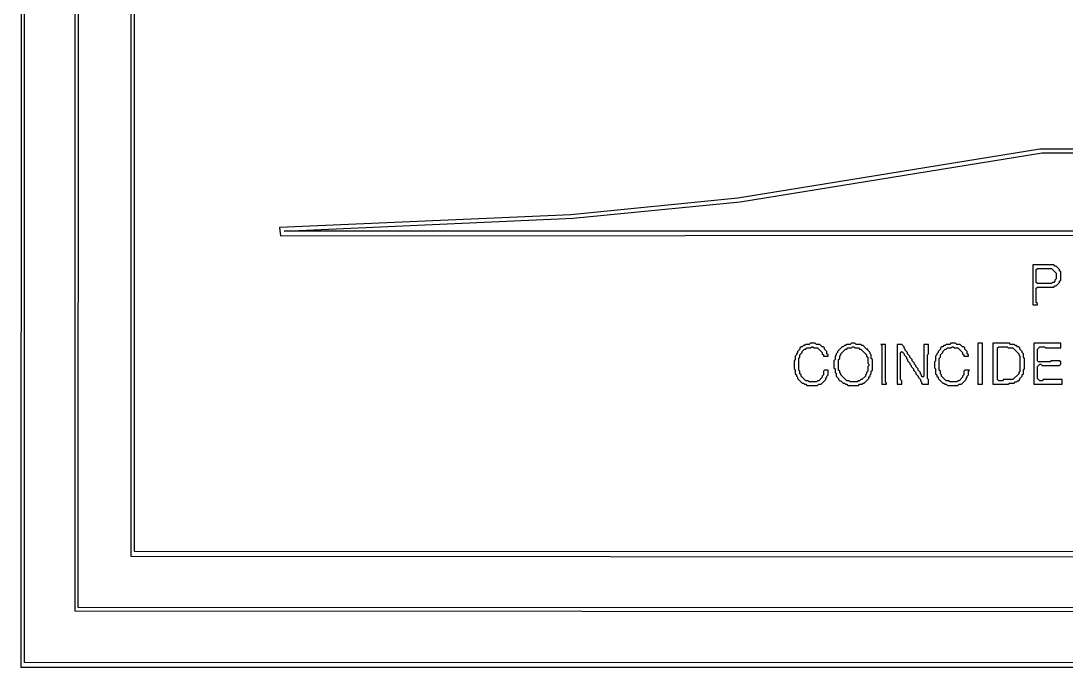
# Model space of a CAD drawing. Extents: x 17 to 323, y -435 to -5.
# Drawn here: x 16.9 to 106.2, y -434.9 to -379.6 of the extents above; entities that cross this region are included whole.
import ezdxf

# ---------------------------------------------------------------- set-up
doc = ezdxf.new("R2010")
doc.units = 0

msp = doc.modelspace()

# ---------------------------------------------------------------- linework, layer by layer
at = {"layer": 'CONTOURS'}
for p, q in [((17, -4.7), (16.9, -434.9)), ((17.2, -434.5), (17.3, -5)), ((21.6, -9.4), (21.5, -430.1)), ((21.8, -429.8), (21.9, -9.7)), ((26.4, -14.2), (26.3, -425.4)), ((26.6, -425), (26.7, -14.5)), ((104, -390.6), (78.2, -394.8)), ((78.4, -395.1), (104.2, -390.9)), ((123.7, -390.6), (104, -390.6)), ((104.2, -390.9), (123.6, -390.9)), ((78.2, -394.8), (63.9, -396.2)), ((64.1, -396.5), (78.4, -395.1)), ((63.9, -396.2), (39, -397.3)), ((39.4, -397.6), (64.1, -396.5)), ((39, -397.3), (39.1, -398)), ((188.4, -397.6), (39.4, -397.6)), ((39.1, -398), (188.8, -397.9)), ((105.2, -400.5), (103.4, -400.5)), ((103.4, -400.5), (103.4, -403.9)), ((103.7, -400.9), (103.8, -400.8)), ((103.7, -402), (103.7, -400.9)), ((103.8, -400.8), (105, -400.8)), ((105, -400.8), (105.4, -401.2)), ((105.3, -400.6), (105.2, -400.5)), ((105.4, -400.6), (105.3, -400.6)), ((105.7, -400.9), (105.4, -400.6)), ((105.7, -401), (105.7, -400.9)), ((105.8, -401.1), (105.7, -401)), ((105.8, -401.8), (105.8, -401.1)), ((103.8, -402.1), (103.7, -402)), ((105.1, -402), (105, -402.1)), ((105.2, -402), (105.1, -402)), ((105.3, -401.9), (105.2, -402)), ((105.4, -401.7), (105.3, -401.8)), ((105.3, -401.8), (105.3, -401.9)), ((105.4, -401.2), (105.4, -401.7)), ((105.4, -402.3), (105.7, -402)), ((105.7, -401.9), (105.8, -401.8)), ((105.7, -402), (105.7, -401.9)), ((103.7, -402.5), (103.8, -402.4)), ((103.7, -403.7), (103.7, -402.5)), ((105, -402.1), (103.8, -402.1)), ((103.8, -402.4), (105.2, -402.4)), ((105.2, -402.4), (105.3, -402.3)), ((105.3, -402.3), (105.4, -402.3)), ((103.8, -403.8), (103.7, -403.7)), ((103.8, -403.9), (103.8, -403.8)), ((103.4, -403.9), (103.8, -403.9)), ((83.8, -407.4), (83.7, -407.5)), ((83.9, -407.4), (83.8, -407.4)), ((84, -407.3), (83.9, -407.4)), ((84.3, -407.3), (84, -407.3)), ((84.4, -407.2), (84.3, -407.3)), ((84.8, -407.2), (84.4, -407.2)), ((84.9, -407.3), (84.8, -407.2)), ((85.2, -407.3), (84.9, -407.3)), ((85.4, -407.5), (85.2, -407.3)), ((87.3, -407.4), (87.2, -407.5)), ((87.4, -407.4), (87.3, -407.4)), ((87.5, -407.3), (87.4, -407.4)), ((87.8, -407.3), (87.5, -407.3)), ((87.9, -407.2), (87.8, -407.3)), ((88.2, -407.2), (87.9, -407.2)), ((88.3, -407.3), (88.2, -407.2)), ((88.7, -407.3), (88.3, -407.3)), ((88.8, -407.4), (88.7, -407.3)), ((88.9, -407.4), (88.8, -407.4)), ((89.2, -407.7), (88.9, -407.4)), ((90.4, -407.3), (90.5, -407.4)), ((90.8, -407.3), (90.4, -407.3)), ((90.5, -407.4), (90.5, -410.7)), ((90.8, -410.5), (90.8, -407.3)), ((91.8, -407.3), (91.8, -410.7)), ((92.2, -407.3), (91.8, -407.3)), ((92.4, -407.5), (92.2, -407.3)), ((94.5, -407.3), (94.1, -407.3)), ((94.1, -407.3), (94.1, -410)), ((94.5, -408.1), (94.5, -407.3)), ((95.8, -407.4), (95.7, -407.5)), ((95.9, -407.4), (95.8, -407.4)), ((96, -407.3), (95.9, -407.4)), ((96.3, -407.3), (96, -407.3)), ((96.4, -407.2), (96.3, -407.3)), ((96.8, -407.2), (96.4, -407.2)), ((96.9, -407.3), (96.8, -407.2)), ((97.2, -407.3), (96.9, -407.3)), ((97.4, -407.5), (97.2, -407.3)), ((98.7, -407.2), (98.7, -410.7)), ((99.1, -407.2), (98.7, -407.2)), ((99.1, -410.7), (99.1, -407.2)), ((100, -407.2), (100, -410.7)), ((101.4, -407.2), (100, -407.2)), ((101.5, -407.3), (101.4, -407.2)), ((101.8, -407.3), (101.5, -407.3)), ((101.9, -407.4), (101.8, -407.3)), ((102, -407.4), (101.9, -407.4)), ((102.1, -407.5), (102, -407.4)), ((103.5, -407.2), (103.5, -410.7)), ((105.8, -407.2), (103.5, -407.2)), ((105.8, -407.6), (105.8, -407.2)), ((83.2, -408.2), (83.1, -408.3)), ((83.1, -408.3), (83.1, -408.6)), ((83.3, -408), (83.2, -408.1)), ((83.2, -408.1), (83.2, -408.2)), ((83.5, -407.7), (83.3, -407.9)), ((83.3, -407.9), (83.3, -408)), ((83.6, -407.5), (83.5, -407.6)), ((83.5, -407.6), (83.5, -407.7)), ((83.5, -408.2), (83.7, -408)), ((83.5, -408.4), (83.5, -408.2)), ((83.7, -407.5), (83.6, -407.5)), ((83.7, -407.9), (83.9, -407.7)), ((83.7, -408), (83.7, -407.9)), ((83.9, -407.7), (84, -407.7)), ((84, -407.7), (84.1, -407.6)), ((84.1, -407.6), (84.4, -407.6)), ((84.4, -407.6), (84.5, -407.5)), ((84.5, -407.5), (84.6, -407.5)), ((84.6, -407.5), (84.7, -407.6)), ((84.7, -407.6), (85, -407.6)), ((85, -407.6), (85.4, -408)), ((85.5, -407.5), (85.4, -407.5)), ((85.4, -408), (85.4, -408.1)), ((85.4, -408.1), (85.5, -408.2)), ((85.6, -407.6), (85.5, -407.5)), ((85.5, -408.2), (85.5, -408.3)), ((85.5, -408.3), (85.9, -408.3)), ((85.6, -407.7), (85.6, -407.6)), ((85.8, -407.9), (85.6, -407.7)), ((85.8, -408.1), (85.8, -407.9)), ((85.9, -408.2), (85.8, -408.1)), ((85.9, -408.3), (85.9, -408.2)), ((86.6, -408.2), (86.5, -408.3)), ((86.5, -408.3), (86.5, -408.6)), ((86.7, -408), (86.6, -408.1)), ((86.6, -408.1), (86.6, -408.2)), ((87.1, -407.5), (86.7, -407.9)), ((86.7, -407.9), (86.7, -408)), ((86.9, -408.3), (87, -408.2)), ((86.9, -408.5), (86.9, -408.3)), ((87, -408.1), (87.4, -407.7)), ((87, -408.2), (87, -408.1)), ((87.2, -407.5), (87.1, -407.5)), ((87.4, -407.7), (87.5, -407.7)), ((87.5, -407.7), (87.6, -407.6)), ((87.6, -407.6), (87.9, -407.6)), ((87.9, -407.6), (88, -407.5)), ((88, -407.5), (88.1, -407.5)), ((88.1, -407.5), (88.2, -407.6)), ((88.2, -407.6), (88.5, -407.6)), ((88.5, -407.6), (88.6, -407.7)), ((88.6, -407.7), (88.7, -407.7)), ((88.7, -407.7), (89.2, -408.2)), ((89.3, -407.7), (89.2, -407.7)), ((89.2, -408.2), (89.2, -408.3)), ((89.2, -408.3), (89.3, -408.4)), ((89.3, -407.8), (89.3, -407.7)), ((89.5, -408), (89.3, -407.8)), ((89.5, -408.1), (89.5, -408)), ((89.6, -408.2), (89.5, -408.1)), ((89.6, -408.5), (89.6, -408.2)), ((92.1, -408), (92.2, -407.9)), ((92.1, -410.3), (92.1, -408)), ((92.2, -407.9), (92.4, -408.1)), ((92.4, -407.6), (92.4, -407.5)), ((92.5, -407.7), (92.4, -407.6)), ((92.4, -408.1), (92.4, -408.2)), ((92.4, -408.2), (92.6, -408.4)), ((92.5, -407.8), (92.5, -407.7)), ((92.7, -408), (92.5, -407.8)), ((92.7, -408.1), (92.7, -408)), ((92.9, -408.3), (92.7, -408.1)), ((92.9, -408.4), (92.9, -408.3)), ((94.4, -408.2), (94.5, -408.1)), ((94.4, -410.2), (94.4, -408.2)), ((95.2, -408.2), (95.1, -408.3)), ((95.1, -408.3), (95.1, -408.7)), ((95.3, -408), (95.2, -408.1)), ((95.2, -408.1), (95.2, -408.2)), ((95.5, -407.7), (95.3, -407.9)), ((95.3, -407.9), (95.3, -408)), ((95.6, -407.5), (95.5, -407.6)), ((95.5, -407.6), (95.5, -407.7)), ((95.5, -408.2), (95.7, -408)), ((95.5, -408.4), (95.5, -408.2)), ((95.7, -407.5), (95.6, -407.5)), ((95.7, -407.9), (95.9, -407.7)), ((95.7, -408), (95.7, -407.9)), ((95.9, -407.7), (96, -407.7)), ((96, -407.7), (96.1, -407.6)), ((96.1, -407.6), (96.4, -407.6)), ((96.4, -407.6), (96.5, -407.5)), ((96.5, -407.5), (96.6, -407.5)), ((96.6, -407.5), (96.7, -407.6)), ((96.7, -407.6), (97, -407.6)), ((97, -407.6), (97.4, -408)), ((97.5, -407.5), (97.4, -407.5)), ((97.4, -408), (97.4, -408.1)), ((97.4, -408.1), (97.5, -408.2)), ((97.6, -407.6), (97.5, -407.5)), ((97.5, -408.2), (97.5, -408.3)), ((97.5, -408.3), (97.9, -408.3)), ((97.6, -407.7), (97.6, -407.6)), ((97.8, -407.9), (97.6, -407.7)), ((97.8, -408.1), (97.8, -407.9)), ((97.9, -408.2), (97.8, -408.1)), ((97.9, -408.3), (97.9, -408.2)), ((100.4, -407.6), (100.5, -407.5)), ((100.4, -410.3), (100.4, -407.6)), ((100.5, -407.5), (101.2, -407.5)), ((101.2, -407.5), (101.3, -407.6)), ((101.3, -407.6), (101.7, -407.6)), ((101.7, -407.6), (102.2, -408.1)), ((102.2, -407.5), (102.1, -407.5)), ((102.3, -407.6), (102.2, -407.5)), ((102.2, -408.1), (102.2, -408.2)), ((102.2, -408.2), (102.3, -408.3)), ((102.3, -407.7), (102.3, -407.6)), ((102.5, -407.9), (102.3, -407.7)), ((102.3, -408.3), (102.3, -409.6)), ((102.5, -408), (102.5, -407.9)), ((102.6, -408.1), (102.5, -408)), ((102.6, -408.4), (102.6, -408.1)), ((103.8, -407.7), (104, -407.5)), ((103.8, -408.7), (103.8, -407.7)), ((104, -407.5), (104.4, -407.5)), ((104.4, -407.5), (104.5, -407.6)), ((104.5, -407.6), (105.8, -407.6)), ((83.1, -408.6), (83, -408.7)), ((83, -408.7), (83, -409.4)), ((83.4, -408.5), (83.5, -408.4)), ((83.4, -409.5), (83.4, -408.5)), ((86.5, -408.6), (86.4, -408.7)), ((86.4, -408.7), (86.4, -409.3)), ((86.8, -408.6), (86.9, -408.5)), ((86.8, -409.5), (86.8, -408.6)), ((89.3, -408.4), (89.3, -408.9)), ((89.3, -408.9), (89.4, -409)), ((89.4, -409.1), (89.3, -409.2)), ((89.3, -409.2), (89.3, -409.6)), ((89.4, -409), (89.4, -409.1)), ((89.7, -408.6), (89.6, -408.5)), ((89.7, -409.5), (89.7, -408.6)), ((92.6, -408.4), (92.6, -408.5)), ((92.6, -408.5), (92.7, -408.6)), ((92.7, -408.6), (92.7, -408.7)), ((92.7, -408.7), (92.9, -408.9)), ((93.1, -408.6), (92.9, -408.4)), ((92.9, -408.9), (92.9, -409)), ((92.9, -409), (93, -409.1)), ((93, -409.1), (93, -409.2)), ((93, -409.2), (93.2, -409.4)), ((93.1, -408.7), (93.1, -408.6)), ((93.3, -408.9), (93.1, -408.7)), ((93.3, -409), (93.3, -408.9)), ((93.4, -409.1), (93.3, -409)), ((93.4, -409.2), (93.4, -409.1)), ((93.6, -409.4), (93.4, -409.2)), ((95.1, -408.7), (95, -408.8)), ((95, -408.8), (95, -409.3)), ((95.4, -408.5), (95.5, -408.4)), ((95.4, -409.5), (95.4, -408.5)), ((102.7, -408.5), (102.6, -408.4)), ((102.7, -409.4), (102.7, -408.5)), ((103.9, -408.8), (103.8, -408.7)), ((103.8, -409.2), (104, -409)), ((103.8, -410.2), (103.8, -409.2)), ((104.9, -408.8), (103.9, -408.8)), ((104, -409), (104.1, -409)), ((104.1, -409), (104.2, -409.1)), ((104.2, -409.1), (105.7, -409.1)), ((105, -408.7), (104.9, -408.8)), ((105.7, -408.7), (105, -408.7)), ((105.8, -408.8), (105.7, -408.7)), ((105.7, -409.1), (105.8, -409)), ((105.8, -409), (105.8, -408.8)), ((83, -409.4), (83.1, -409.5)), ((83.1, -409.5), (83.1, -409.8)), ((83.1, -409.8), (83.2, -409.9)), ((83.2, -409.9), (83.2, -410)), ((83.2, -410), (83.3, -410.1)), ((83.3, -410.1), (83.3, -410.2)), ((83.5, -409.6), (83.4, -409.5)), ((83.5, -409.8), (83.5, -409.6)), ((83.6, -409.9), (83.5, -409.8)), ((83.6, -410), (83.6, -409.9)), ((84, -410.4), (83.6, -410)), ((85.4, -410.1), (85.1, -410.4)), ((85.5, -409.9), (85.4, -410)), ((85.4, -410), (85.4, -410.1)), ((85.6, -409.5), (85.5, -409.6)), ((85.5, -409.6), (85.5, -409.9)), ((85.9, -409.5), (85.6, -409.5)), ((85.7, -410.2), (85.8, -410.1)), ((85.8, -410), (85.9, -409.9)), ((85.8, -410.1), (85.8, -410)), ((85.9, -409.9), (85.9, -409.5)), ((86.4, -409.3), (86.5, -409.4)), ((86.5, -409.4), (86.5, -409.7)), ((86.5, -409.7), (86.6, -409.8)), ((86.6, -409.8), (86.6, -410)), ((86.6, -410), (86.8, -410.2)), ((86.9, -409.6), (86.8, -409.5)), ((86.9, -409.7), (86.9, -409.6)), ((87, -409.8), (86.9, -409.7)), ((87, -409.9), (87, -409.8)), ((87.5, -410.4), (87, -409.9)), ((89.1, -410), (88.8, -410.3)), ((89.2, -409.8), (89.1, -409.9)), ((89.1, -409.9), (89.1, -410)), ((89.3, -409.6), (89.2, -409.7)), ((89.2, -409.7), (89.2, -409.8)), ((89.4, -410.1), (89.5, -410)), ((89.4, -410.2), (89.4, -410.1)), ((89.5, -409.9), (89.6, -409.8)), ((89.5, -410), (89.5, -409.9)), ((89.6, -409.6), (89.7, -409.5)), ((89.6, -409.8), (89.6, -409.6)), ((93.2, -409.4), (93.2, -409.5)), ((93.2, -409.5), (93.4, -409.7)), ((93.4, -409.7), (93.4, -409.8)), ((93.4, -409.8), (93.6, -410)), ((93.6, -409.5), (93.6, -409.4)), ((93.8, -409.7), (93.6, -409.5)), ((93.6, -410), (93.6, -410.1)), ((93.6, -410.1), (93.8, -410.3)), ((93.8, -409.8), (93.8, -409.7)), ((93.9, -409.9), (93.8, -409.8)), ((93.9, -410), (93.9, -409.9)), ((94, -410.1), (93.9, -410)), ((94.1, -410), (94, -410.1)), ((95, -409.3), (95.1, -409.4)), ((95.1, -409.4), (95.1, -409.8)), ((95.1, -409.8), (95.2, -409.9)), ((95.2, -409.9), (95.2, -410)), ((95.2, -410), (95.3, -410.1)), ((95.3, -410.1), (95.3, -410.2)), ((95.5, -409.6), (95.4, -409.5)), ((95.5, -409.8), (95.5, -409.6)), ((95.6, -409.9), (95.5, -409.8)), ((95.6, -410), (95.6, -409.9)), ((96, -410.4), (95.6, -410)), ((97.4, -410.1), (97.1, -410.4)), ((97.5, -409.9), (97.4, -410)), ((97.4, -410), (97.4, -410.1)), ((97.6, -409.5), (97.5, -409.6)), ((97.5, -409.6), (97.5, -409.9)), ((98, -409.5), (97.6, -409.5)), ((97.7, -410.2), (97.8, -410.1)), ((97.8, -410), (97.9, -409.9)), ((97.8, -410.1), (97.8, -410)), ((97.9, -409.6), (98, -409.5)), ((97.9, -409.9), (97.9, -409.6)), ((102.2, -409.8), (101.7, -410.3)), ((102.3, -409.6), (102.2, -409.7)), ((102.2, -409.7), (102.2, -409.8)), ((102.3, -410.2), (102.5, -410)), ((102.5, -409.9), (102.6, -409.8)), ((102.5, -410), (102.5, -409.9)), ((102.6, -409.5), (102.7, -409.4)), ((102.6, -409.8), (102.6, -409.5)), ((83.3, -410.2), (83.7, -410.6)), ((83.7, -410.6), (83.8, -410.6)), ((83.8, -410.6), (83.9, -410.7)), ((83.9, -410.7), (84, -410.7)), ((84.2, -410.4), (84, -410.4)), ((84, -410.7), (84.1, -410.8)), ((84.1, -410.8), (85, -410.8)), ((84.3, -410.5), (84.2, -410.4)), ((84.9, -410.5), (84.3, -410.5)), ((85, -410.4), (84.9, -410.5)), ((85.1, -410.4), (85, -410.4)), ((85, -410.8), (85.1, -410.7)), ((85.1, -410.7), (85.3, -410.7)), ((85.3, -410.7), (85.7, -410.3)), ((85.7, -410.3), (85.7, -410.2)), ((86.8, -410.2), (86.8, -410.3)), ((86.8, -410.3), (86.9, -410.4)), ((86.9, -410.4), (87, -410.4)), ((87, -410.4), (87.2, -410.6)), ((87.2, -410.6), (87.3, -410.6)), ((87.3, -410.6), (87.4, -410.7)), ((87.4, -410.7), (87.5, -410.7)), ((87.7, -410.4), (87.5, -410.4)), ((87.5, -410.7), (87.6, -410.8)), ((87.6, -410.8), (88.5, -410.8)), ((87.8, -410.5), (87.7, -410.4)), ((88.4, -410.5), (87.8, -410.5)), ((88.5, -410.4), (88.4, -410.5)), ((88.6, -410.4), (88.5, -410.4)), ((88.5, -410.8), (88.6, -410.7)), ((88.7, -410.3), (88.6, -410.4)), ((88.6, -410.7), (88.8, -410.7)), ((88.8, -410.3), (88.7, -410.3)), ((88.8, -410.7), (88.9, -410.6)), ((88.9, -410.6), (89, -410.6)), ((89, -410.6), (89.4, -410.2)), ((90.5, -410.7), (90.9, -410.7)), ((90.9, -410.6), (90.8, -410.5)), ((90.9, -410.7), (90.9, -410.6)), ((91.8, -410.7), (92.2, -410.7)), ((92.2, -410.4), (92.1, -410.3)), ((92.2, -410.7), (92.2, -410.4)), ((93.8, -410.3), (93.8, -410.4)), ((93.8, -410.4), (93.9, -410.5)), ((93.9, -410.5), (93.9, -410.6)), ((93.9, -410.6), (94, -410.7)), ((94, -410.7), (94.5, -410.7)), ((94.5, -410.3), (94.4, -410.2)), ((94.5, -410.7), (94.5, -410.3)), ((95.3, -410.2), (95.7, -410.6)), ((95.7, -410.6), (95.8, -410.6)), ((95.8, -410.6), (95.9, -410.7)), ((95.9, -410.7), (96, -410.7)), ((96.2, -410.4), (96, -410.4)), ((96, -410.7), (96.1, -410.8)), ((96.1, -410.8), (97, -410.8)), ((96.3, -410.5), (96.2, -410.4)), ((96.9, -410.5), (96.3, -410.5)), ((97, -410.4), (96.9, -410.5)), ((97.1, -410.4), (97, -410.4)), ((97, -410.8), (97.1, -410.7)), ((97.1, -410.7), (97.3, -410.7)), ((97.3, -410.7), (97.7, -410.3)), ((97.7, -410.3), (97.7, -410.2)), ((98.7, -410.7), (99.1, -410.7)), ((100, -410.7), (101.3, -410.7)), ((100.5, -410.4), (100.4, -410.3)), ((100.8, -410.4), (100.5, -410.4)), ((100.9, -410.3), (100.8, -410.4)), ((101.7, -410.3), (100.9, -410.3)), ((101.3, -410.7), (101.4, -410.6)), ((101.4, -410.6), (101.8, -410.6)), ((101.8, -410.6), (101.9, -410.5)), ((101.9, -410.5), (102, -410.5)), ((102, -410.5), (102.1, -410.4)), ((102.1, -410.4), (102.2, -410.4)), ((102.2, -410.4), (102.3, -410.3)), ((102.3, -410.3), (102.3, -410.2)), ((103.5, -410.7), (105.9, -410.7)), ((104, -410.4), (103.8, -410.2)), ((104.2, -410.4), (104, -410.4)), ((104.3, -410.3), (104.2, -410.4)), ((105.9, -410.3), (104.3, -410.3)), ((105.9, -410.7), (105.9, -410.3)), ((206, -425.1), (26.6, -425)), ((26.3, -425.4), (313.2, -425.6)), ((21.5, -430.1), (318.1, -430.2)), ((317.7, -429.9), (21.8, -429.8)), ((16.9, -434.9), (322.7, -434.9)), ((322.4, -434.6), (17.2, -434.5))]:
    msp.add_line(p, q, dxfattribs=at)

doc.saveas('drawing.dxf')
